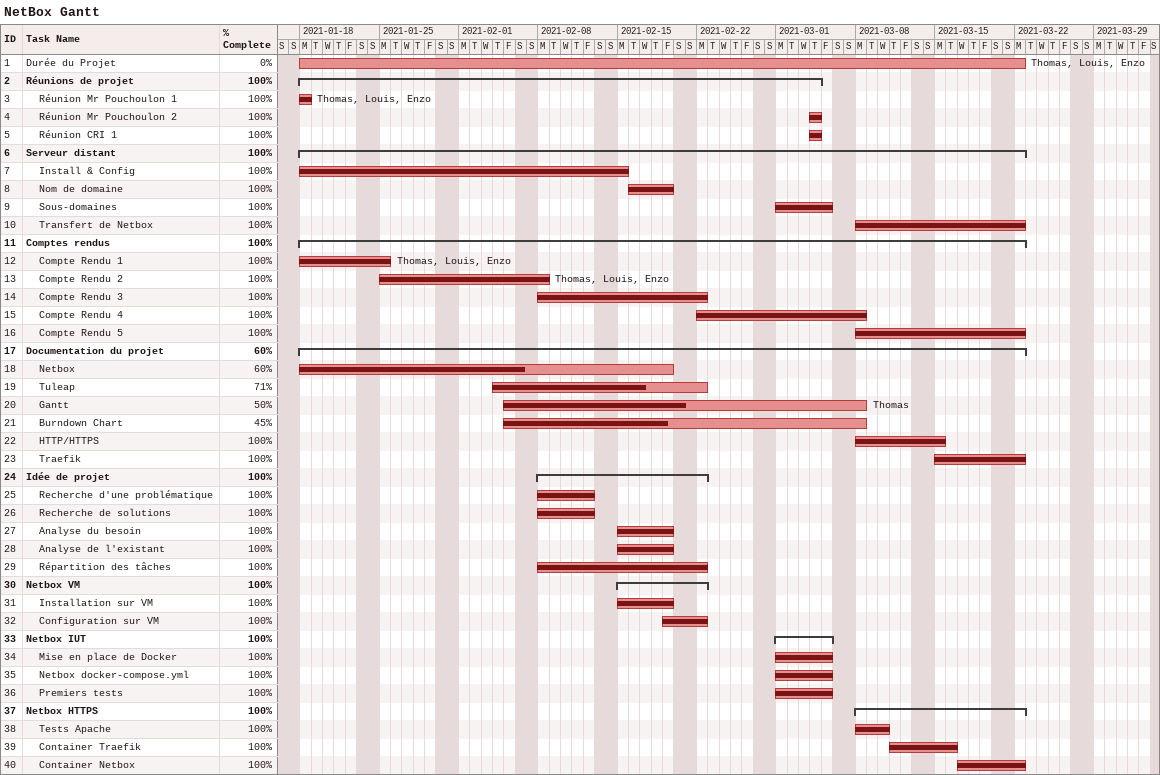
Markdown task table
NetBox Gantt

| ID | Level | Task | Start | Finish | Resources | % complete |
|---|---|---|---|---|---|---|
| 1 | 1 | Durée du Projet | 2021-01-18 | 2021-03-22 | Thomas, Louis, Enzo | 0 |
| 2 | 1 | **Réunions de projet** | 2021-01-18 | 2021-03-04 |  | 100 |
| 3 | 2 | Réunion Mr Pouchoulon 1 | 2021-01-18 | 2021-01-18 | Thomas, Louis, Enzo | 100 |
| 4 | 2 | Réunion Mr Pouchoulon 2 | 2021-03-04 | 2021-03-04 |  | 100 |
| 5 | 2 | Réunion CRI 1 | 2021-03-04 | 2021-03-04 |  | 100 |
| 6 | 1 | **Serveur distant** | 2021-01-18 | 2021-03-22 |  | 100 |
| 7 | 2 | Install & Config | 2021-01-18 | 2021-02-15 |  | 100 |
| 8 | 2 | Nom de domaine | 2021-02-16 | 2021-02-19 |  | 100 |
| 9 | 2 | Sous-domaines | 2021-03-01 | 2021-03-05 |  | 100 |
| 10 | 2 | Transfert de Netbox | 2021-03-08 | 2021-03-22 |  | 100 |
| 11 | 1 | **Comptes rendus** | 2021-01-18 | 2021-03-22 |  | 100 |
| 12 | 2 | Compte Rendu 1 | 2021-01-18 | 2021-01-25 | Thomas, Louis, Enzo | 100 |
| 13 | 2 | Compte Rendu 2 | 2021-01-25 | 2021-02-08 | Thomas, Louis, Enzo | 100 |
| 14 | 2 | Compte Rendu 3 | 2021-02-08 | 2021-02-22 |  | 100 |
| 15 | 2 | Compte Rendu 4 | 2021-02-22 | 2021-03-08 |  | 100 |
| 16 | 2 | Compte Rendu 5 | 2021-03-08 | 2021-03-22 |  | 100 |
| 17 | 1 | **Documentation du projet** | 2021-01-18 | 2021-03-22 |  | 60 |
| 18 | 2 | Netbox | 2021-01-18 | 2021-02-19 |  | 60 |
| 19 | 2 | Tuleap | 2021-02-04 | 2021-02-22 |  | 71 |
| 20 | 2 | Gantt | 2021-02-05 | 2021-03-08 | Thomas | 50 |
| 21 | 2 | Burndown Chart | 2021-02-05 | 2021-03-08 |  | 45 |
| 22 | 2 | HTTP/HTTPS | 2021-03-08 | 2021-03-15 |  | 100 |
| 23 | 2 | Traefik | 2021-03-15 | 2021-03-22 |  | 100 |
| 24 | 1 | **Idée de projet** | 2021-02-08 | 2021-02-22 |  | 100 |
| 25 | 2 | Recherche d'une problématique | 2021-02-08 | 2021-02-12 |  | 100 |
| 26 | 2 | Recherche de solutions | 2021-02-08 | 2021-02-12 |  | 100 |
| 27 | 2 | Analyse du besoin | 2021-02-15 | 2021-02-19 |  | 100 |
| 28 | 2 | Analyse de l'existant | 2021-02-15 | 2021-02-19 |  | 100 |
| 29 | 2 | Répartition des tâches | 2021-02-08 | 2021-02-22 |  | 100 |
| 30 | 1 | **Netbox VM** | 2021-02-15 | 2021-02-22 |  | 100 |
| 31 | 2 | Installation sur VM | 2021-02-15 | 2021-02-19 |  | 100 |
| 32 | 2 | Configuration sur VM | 2021-02-19 | 2021-02-22 |  | 100 |
| 33 | 1 | **Netbox IUT** | 2021-03-01 | 2021-03-05 |  | 100 |
| 34 | 2 | Mise en place de Docker | 2021-03-01 | 2021-03-05 |  | 100 |
| 35 | 2 | Netbox docker-compose.yml | 2021-03-01 | 2021-03-05 |  | 100 |
| 36 | 2 | Premiers tests | 2021-03-01 | 2021-03-05 |  | 100 |
| 37 | 1 | **Netbox HTTPS** | 2021-03-08 | 2021-03-22 |  | 100 |
| 38 | 2 | Tests Apache | 2021-03-08 | 2021-03-10 |  | 100 |
| 39 | 2 | Container Traefik | 2021-03-11 | 2021-03-16 |  | 100 |
| 40 | 2 | Container Netbox | 2021-03-17 | 2021-03-22 |  | 100 |
